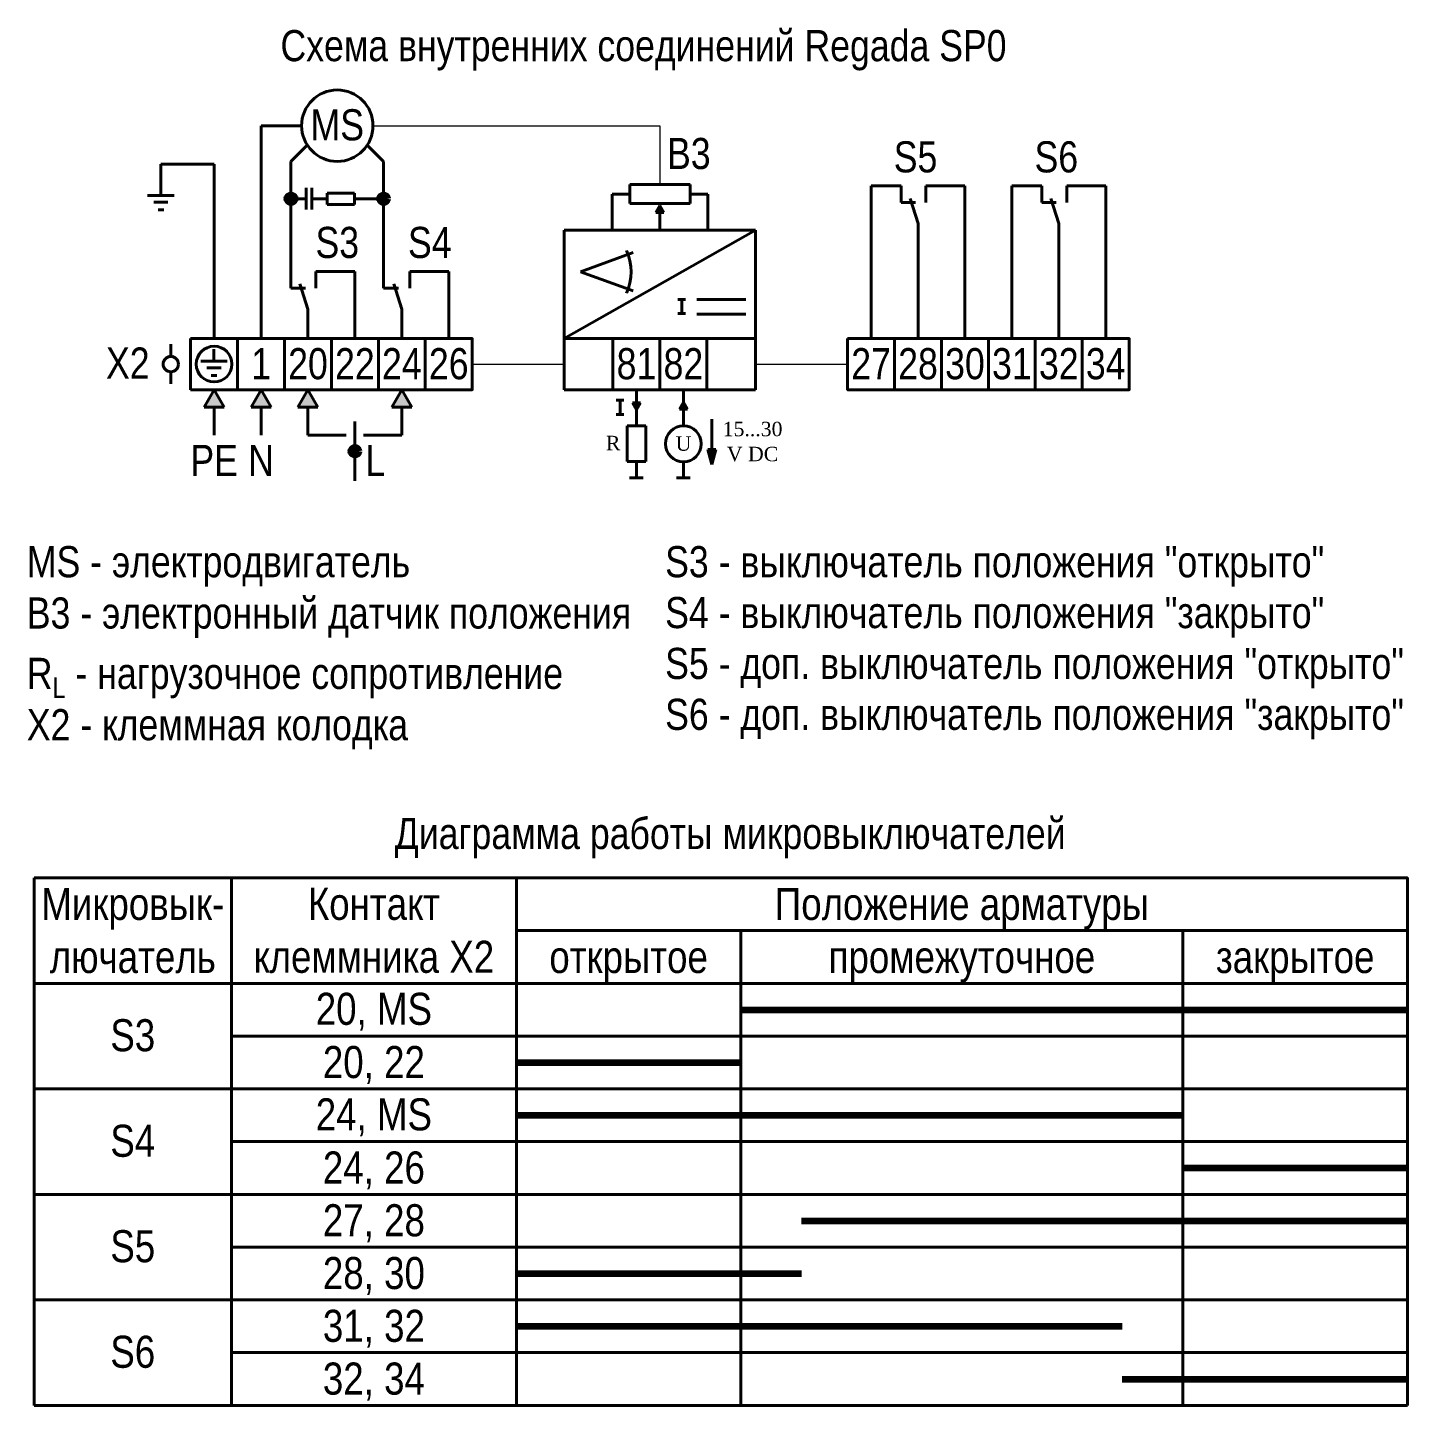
# Model space of a CAD drawing. Header units: millimetres. Extents: x 20 to 403, y -258 to -5.
# Drawn here: x 230.5 to 402.8, y -177.9 to -5.8 of the extents above; entities that cross this region are included whole.
import ezdxf

# ---------------------------------------------------------------- set-up
doc = ezdxf.new("R2010")
doc.units = ezdxf.units.MM
doc.header["$MEASUREMENT"] = 0
doc.linetypes.add('1_1', pattern=[2000, 1000, -1000])
doc.layers.add('id_static_ai', color=7, linetype='Continuous')
doc.layers.add('info', color=7, linetype='Continuous')
doc.styles.add('СГЕНЕРИР_СТИЛЬ_1', font='')
doc.styles.add('СГЕНЕРИР_СТИЛЬ_2', font='')
doc.styles.get('СГЕНЕРИР_СТИЛЬ_1').set_extended_font_data('Arial Narrow')
doc.styles.get('СГЕНЕРИР_СТИЛЬ_2').set_extended_font_data('Times New Roman')

msp = doc.modelspace()

# ---------------------------------------------------------------- hatches: boundary and pattern name
at = {"layer": 'info', "linetype": 'Continuous', "lineweight": 0, "true_color": 0x000000}
for points in [[(262.93, -27.21), (262.96, -27.4), (263.07, -27.56), (263.23, -27.67), (263.43, -27.71), (263.62, -27.67), (263.78, -27.56), (263.89, -27.4), (263.93, -27.21), (263.89, -27.02), (263.78, -26.86), (263.62, -26.75), (263.43, -26.71), (263.23, -26.75), (263.07, -26.86), (262.96, -27.02)], [(274.49, -27.21), (274.53, -27.4), (274.63, -27.56), (274.8, -27.67), (274.99, -27.71), (275.18, -27.67), (275.34, -27.56), (275.45, -27.4), (275.49, -27.21), (275.45, -27.02), (275.34, -26.86), (275.18, -26.75), (274.99, -26.71), (274.8, -26.75), (274.63, -26.86), (274.53, -27.02)], [(309.5, -28.06), (309, -28.92), (310, -28.92)], [(253.83, -51.07), (252.58, -53.23), (255.08, -53.23)], [(259.69, -51.07), (258.44, -53.23), (260.94, -53.23)], [(265.55, -51.07), (264.3, -53.23), (266.8, -53.23)], [(277.27, -51.07), (276.02, -53.23), (278.52, -53.23)], [(306.57, -53.58), (307.07, -52.72), (306.07, -52.72)], [(312.43, -52.64), (311.93, -53.5), (312.93, -53.5)], [(270.91, -58.75), (270.95, -58.95), (271.06, -59.11), (271.22, -59.22), (271.41, -59.25), (271.6, -59.22), (271.77, -59.11), (271.88, -58.95), (271.91, -58.75), (271.88, -58.56), (271.77, -58.4), (271.6, -58.29), (271.41, -58.25), (271.22, -58.29), (271.06, -58.4), (270.95, -58.56)], [(315.97, -60.41), (316.47, -58.54), (315.47, -58.54)]]:
    msp.add_hatch(color=18, dxfattribs=at).paths.add_polyline_path(points)

# ---------------------------------------------------------------- linework, layer by layer
at = {"layer": 'id_static_ai', "color": 7, "linetype": 'Continuous', "lineweight": 40, "ltscale": 100}
for p, q in [((311.74, -39.78), (312.71, -39.78)), ((312.23, -39.78), (312.23, -41.55)), ((311.74, -41.55), (312.71, -41.55)), ((304.04, -52.37), (305, -52.37)), ((304.52, -52.37), (304.52, -54.14)), ((304.04, -54.14), (305, -54.14))]:
    msp.add_line(p, q, dxfattribs=at)
at = {"layer": 'info', "color": 7, "linetype": 'Continuous', "lineweight": 40, "ltscale": 100}
for p, q in [((259.69, -44.67), (259.69, -18.09)), ((259.69, -18.09), (264.75, -18.09)), ((265.46, -20.51), (263.43, -22.55)), ((272.95, -20.51), (274.99, -22.55)), ((253.83, -22.9), (247.19, -22.9)), ((247.19, -22.9), (247.19, -25.34)), ((253.83, -44.67), (253.83, -22.9)), ((263.43, -22.55), (263.43, -38.38)), ((274.99, -22.55), (274.99, -38.38)), ((247.19, -26.81), (247.19, -25.34)), ((313.26, -25.45), (305.74, -25.45)), ((305.74, -25.45), (305.74, -27.82)), ((313.26, -27.82), (313.26, -25.45)), ((335.87, -44.67), (335.87, -25.61)), ((335.87, -25.61), (339.61, -25.61)), ((339.61, -25.61), (339.61, -27.69)), ((342.72, -27.69), (342.72, -25.61)), ((342.72, -25.61), (347.59, -25.61)), ((347.59, -44.67), (347.59, -25.61)), ((353.45, -44.67), (353.45, -25.61)), ((353.45, -25.61), (357.18, -25.61)), ((357.18, -25.61), (357.18, -27.69)), ((360.3, -27.69), (360.3, -25.61)), ((360.3, -25.61), (365.17, -25.61)), ((365.17, -44.67), (365.17, -25.61)), ((245.53, -26.81), (248.84, -26.81)), ((263.93, -27.21), (265.33, -27.21)), ((265.33, -25.85), (265.33, -28.57)), ((266.05, -25.85), (266.05, -28.57)), ((266.05, -27.21), (267.96, -27.21)), ((267.96, -26.5), (271.35, -26.5)), ((267.96, -27.92), (267.96, -26.5)), ((271.35, -26.5), (271.35, -27.92)), ((271.35, -27.21), (274.49, -27.21)), ((305.74, -26.63), (303.53, -26.63)), ((303.53, -31.15), (303.53, -26.63)), ((315.47, -26.63), (313.26, -26.63)), ((315.47, -31.15), (315.47, -26.63)), ((341.73, -30.31), (340.73, -27.17)), ((359.31, -30.31), (358.31, -27.17)), ((246.31, -27.66), (247.19, -27.66)), ((246.83, -28.61), (247.19, -28.61)), ((247.19, -27.66), (248.07, -27.66)), ((247.19, -28.61), (247.55, -28.61)), ((271.35, -27.92), (267.96, -27.92)), ((305.74, -27.82), (313.26, -27.82)), ((309.5, -28.06), (309, -28.92)), ((310, -28.92), (309, -28.92)), ((309.5, -28.06), (310, -28.92)), ((309.5, -31.15), (309.5, -28.92)), ((339.61, -27.69), (341.41, -27.69)), ((357.18, -27.69), (358.99, -27.69)), ((341.73, -44.67), (341.73, -30.31)), ((359.31, -44.67), (359.31, -30.31)), ((321.45, -31.15), (297.56, -31.15)), ((297.56, -31.15), (297.56, -44.67)), ((297.56, -44.67), (321.45, -31.15)), ((321.45, -44.67), (321.45, -31.15)), ((299.57, -36.34), (306.15, -33.94)), ((265.55, -41), (264.55, -37.86)), ((266.54, -38.38), (266.54, -36.3)), ((266.54, -36.3), (271.41, -36.3)), ((271.41, -44.67), (271.41, -36.3)), ((277.27, -41), (276.27, -37.86)), ((278.26, -38.38), (278.26, -36.3)), ((278.26, -36.3), (283.13, -36.3)), ((283.13, -44.67), (283.13, -36.3)), ((299.57, -36.34), (306.15, -38.73)), ((263.43, -38.38), (265.23, -38.38)), ((274.99, -38.38), (276.87, -38.38)), ((265.55, -44.67), (265.55, -41)), ((277.27, -44.67), (277.27, -41)), ((314.09, -39.8), (320.23, -39.8)), ((250.9, -44.67), (286.06, -44.67)), ((250.9, -51.07), (250.9, -44.67)), ((286.06, -44.67), (286.06, -51.07)), ((297.56, -44.67), (321.45, -44.67)), ((297.56, -44.67), (321.45, -44.67)), ((297.56, -51.07), (297.56, -44.67)), ((321.45, -44.67), (321.45, -51.07)), ((248.42, -46.91), (248.42, -45.39)), ((253.81, -47.49), (253.81, -46.02)), ((252.15, -47.49), (255.46, -47.49)), ((248.42, -50.35), (248.42, -48.82)), ((252.93, -48.34), (253.81, -48.34)), ((253.44, -49.29), (253.81, -49.29)), ((253.81, -48.34), (254.69, -48.34)), ((253.81, -49.29), (254.17, -49.29)), ((286.06, -51.07), (250.9, -51.07)), ((253.83, -51.07), (252.58, -53.23)), ((253.83, -51.07), (255.08, -53.23)), ((259.69, -51.07), (258.44, -53.23)), ((259.69, -51.07), (260.94, -53.23)), ((265.55, -51.07), (264.3, -53.23)), ((265.55, -51.07), (266.8, -53.23)), ((277.27, -51.07), (276.02, -53.23)), ((277.27, -51.07), (278.52, -53.23)), ((321.45, -51.07), (297.56, -51.07)), ((306.57, -51.07), (306.57, -52.72)), ((312.43, -51.07), (312.43, -52.64)), ((255.08, -53.23), (252.58, -53.23)), ((253.83, -53.23), (253.83, -56.74)), ((260.94, -53.23), (258.44, -53.23)), ((259.69, -53.23), (259.69, -56.74)), ((266.8, -53.23), (264.3, -53.23)), ((265.55, -53.23), (265.55, -56.74)), ((278.52, -53.23), (276.02, -53.23)), ((277.27, -53.23), (277.27, -56.74)), ((306.57, -53.58), (306.07, -52.72)), ((306.07, -52.72), (307.07, -52.72)), ((306.57, -53.58), (307.07, -52.72)), ((312.43, -52.64), (311.93, -53.5)), ((312.43, -52.64), (312.93, -53.5)), ((271.41, -55.05), (271.41, -58.25)), ((306.57, -53.58), (306.57, -55.58)), ((312.93, -53.5), (311.93, -53.5)), ((312.43, -53.5), (312.43, -55.58)), ((315.97, -54.74), (315.97, -58.54)), ((265.55, -56.74), (270.33, -56.74)), ((272.5, -56.74), (277.27, -56.74)), ((307.75, -55.58), (305.39, -55.58)), ((305.39, -55.58), (305.39, -60.05)), ((307.75, -60.05), (307.75, -55.58)), ((315.97, -60.41), (315.47, -58.54)), ((315.47, -58.54), (316.47, -58.54)), ((315.97, -60.41), (316.47, -58.54)), ((271.41, -58.75), (271.41, -62.46)), ((305.39, -60.05), (307.75, -60.05)), ((306.57, -60.05), (306.57, -62.05)), ((312.43, -60.05), (312.43, -62.05)), ((305.72, -62.05), (307.42, -62.05)), ((311.58, -62.05), (313.28, -62.05)), ((231.37, -112.03), (402.84, -112.03)), ((231.37, -177.91), (231.37, -112.03)), ((402.84, -112.03), (402.84, -177.91)), ((231.37, -138.38), (231.37, -125.2)), ((231.37, -125.2), (255.98, -125.2)), ((255.98, -125.2), (255.98, -138.38)), ((319.6, -125.2), (291.58, -125.2)), ((291.58, -125.2), (291.58, -131.79)), ((319.6, -131.79), (319.6, -125.2)), ((374.82, -125.2), (319.6, -125.2)), ((319.6, -125.2), (319.6, -131.79)), ((374.82, -131.79), (374.82, -125.2)), ((402.84, -125.2), (374.82, -125.2)), ((374.82, -125.2), (374.82, -131.79)), ((402.84, -131.79), (402.84, -125.2)), ((291.58, -131.79), (319.6, -131.79)), ((319.6, -131.79), (291.58, -131.79)), ((291.58, -131.79), (291.58, -138.38)), ((319.6, -131.79), (374.82, -131.79)), ((319.6, -138.38), (319.6, -131.79)), ((374.82, -131.79), (319.6, -131.79)), ((319.6, -131.79), (319.6, -138.38)), ((374.82, -131.79), (402.84, -131.79)), ((374.82, -138.38), (374.82, -131.79)), ((402.84, -131.79), (374.82, -131.79)), ((374.82, -131.79), (374.82, -138.38)), ((402.84, -138.38), (402.84, -131.79)), ((255.98, -138.38), (231.37, -138.38)), ((231.37, -151.56), (231.37, -138.38)), ((231.37, -138.38), (255.98, -138.38)), ((255.98, -138.38), (255.98, -151.56)), ((291.58, -138.38), (319.6, -138.38)), ((319.6, -138.38), (291.58, -138.38)), ((291.58, -138.38), (291.58, -144.97)), ((319.6, -138.38), (374.82, -138.38)), ((319.6, -144.97), (319.6, -138.38)), ((374.82, -138.38), (319.6, -138.38)), ((319.6, -138.38), (319.6, -144.97)), ((374.82, -138.38), (402.84, -138.38)), ((374.82, -144.97), (374.82, -138.38)), ((402.84, -138.38), (374.82, -138.38)), ((374.82, -138.38), (374.82, -144.97)), ((402.84, -144.97), (402.84, -138.38)), ((291.58, -144.97), (319.6, -144.97)), ((319.6, -144.97), (291.58, -144.97)), ((291.58, -144.97), (291.58, -151.56)), ((319.6, -144.97), (374.82, -144.97)), ((319.6, -151.56), (319.6, -144.97)), ((374.82, -144.97), (319.6, -144.97)), ((319.6, -144.97), (319.6, -151.56)), ((374.82, -144.97), (402.84, -144.97)), ((374.82, -151.56), (374.82, -144.97)), ((402.84, -144.97), (374.82, -144.97)), ((374.82, -144.97), (374.82, -151.56)), ((402.84, -151.56), (402.84, -144.97)), ((255.98, -151.56), (231.37, -151.56)), ((231.37, -164.73), (231.37, -151.56)), ((231.37, -151.56), (255.98, -151.56)), ((255.98, -151.56), (255.98, -164.73)), ((291.58, -151.56), (319.6, -151.56)), ((319.6, -151.56), (291.58, -151.56)), ((291.58, -151.56), (291.58, -158.15)), ((319.6, -151.56), (374.82, -151.56)), ((319.6, -158.15), (319.6, -151.56)), ((374.82, -151.56), (319.6, -151.56)), ((319.6, -151.56), (319.6, -158.15)), ((374.82, -151.56), (402.84, -151.56)), ((374.82, -158.15), (374.82, -151.56)), ((402.84, -151.56), (374.82, -151.56)), ((374.82, -151.56), (374.82, -158.15)), ((402.84, -158.15), (402.84, -151.56)), ((291.58, -158.15), (319.6, -158.15)), ((319.6, -158.15), (291.58, -158.15)), ((291.58, -158.15), (291.58, -164.73)), ((319.6, -158.15), (374.82, -158.15)), ((319.6, -164.73), (319.6, -158.15)), ((374.82, -158.15), (319.6, -158.15)), ((319.6, -158.15), (319.6, -164.73)), ((374.82, -158.15), (402.84, -158.15)), ((374.82, -164.73), (374.82, -158.15)), ((402.84, -158.15), (374.82, -158.15)), ((374.82, -158.15), (374.82, -164.73)), ((402.84, -164.73), (402.84, -158.15)), ((255.98, -164.73), (231.37, -164.73)), ((231.37, -177.91), (231.37, -164.73)), ((231.37, -164.73), (255.98, -164.73)), ((255.98, -164.73), (255.98, -177.91)), ((291.58, -164.73), (319.6, -164.73)), ((319.6, -164.73), (291.58, -164.73)), ((291.58, -164.73), (291.58, -171.32)), ((319.6, -164.73), (374.82, -164.73)), ((319.6, -171.32), (319.6, -164.73)), ((374.82, -164.73), (319.6, -164.73)), ((319.6, -164.73), (319.6, -171.32)), ((374.82, -164.73), (402.84, -164.73)), ((374.82, -171.32), (374.82, -164.73)), ((402.84, -164.73), (374.82, -164.73)), ((374.82, -164.73), (374.82, -171.32)), ((402.84, -171.32), (402.84, -164.73)), ((291.58, -171.32), (319.6, -171.32)), ((319.6, -171.32), (291.58, -171.32)), ((291.58, -171.32), (291.58, -177.91)), ((319.6, -171.32), (374.82, -171.32)), ((319.6, -177.91), (319.6, -171.32)), ((374.82, -171.32), (319.6, -171.32)), ((319.6, -171.32), (319.6, -177.91)), ((374.82, -171.32), (402.84, -171.32)), ((374.82, -177.91), (374.82, -171.32)), ((402.84, -171.32), (374.82, -171.32)), ((374.82, -171.32), (374.82, -177.91)), ((402.84, -177.91), (402.84, -171.32)), ((402.84, -177.91), (231.37, -177.91)), ((255.98, -177.91), (231.37, -177.91)), ((291.58, -177.91), (319.6, -177.91)), ((319.6, -177.91), (374.82, -177.91)), ((374.82, -177.91), (402.84, -177.91))]:
    msp.add_line(p, q, dxfattribs=at)
at = {"layer": 'info', "color": 7, "linetype": '1_1', "lineweight": 15, "ltscale": 100}
for p, q in [((273.67, -18.09), (309.5, -18.09)), ((309.5, -18.09), (309.5, -25.45)), ((286.06, -47.87), (297.56, -47.87)), ((321.45, -47.87), (332.94, -47.87))]:
    msp.add_line(p, q, dxfattribs=at)
at = {"layer": 'info', "color": 7, "linetype": '1_1', "lineweight": 40, "ltscale": 100}
msp.add_line((314.09, -41.64), (320.23, -41.64), dxfattribs=at)
at = {"layer": 'info', "color": 7, "linetype": 'Continuous', "lineweight": 140, "ltscale": 100}
for p, q in [((319.6, -128.5), (402.84, -128.5)), ((291.58, -135.09), (319.6, -135.09)), ((291.58, -141.68), (374.82, -141.68)), ((374.82, -148.26), (402.84, -148.26)), ((327.2, -154.85), (402.84, -154.85)), ((291.58, -161.44), (327.2, -161.44)), ((291.58, -168.03), (367.22, -168.03)), ((367.22, -174.62), (402.84, -174.62))]:
    msp.add_line(p, q, dxfattribs=at)
at = {"layer": 'info', "color": 7, "linetype": 'Continuous', "lineweight": 40, "flags": 128}
for points in [[(256.76, -44.67), (262.62, -44.67), (262.62, -51.07), (256.76, -51.07)], [(262.62, -44.67), (268.48, -44.67), (268.48, -51.07), (262.62, -51.07)], [(268.48, -44.67), (274.34, -44.67), (274.34, -51.07), (268.48, -51.07)], [(274.34, -44.67), (280.2, -44.67), (280.2, -51.07), (274.34, -51.07)], [(280.2, -44.67), (286.06, -44.67), (286.06, -51.07), (280.2, -51.07)], [(303.64, -44.67), (309.5, -44.67), (309.5, -51.07), (303.64, -51.07)], [(309.5, -44.67), (315.36, -44.67), (315.36, -51.07), (309.5, -51.07)], [(332.94, -44.67), (338.8, -44.67), (338.8, -51.07), (332.94, -51.07)], [(338.8, -44.67), (344.66, -44.67), (344.66, -51.07), (338.8, -51.07)], [(344.66, -44.67), (350.52, -44.67), (350.52, -51.07), (344.66, -51.07)], [(350.52, -44.67), (356.38, -44.67), (356.38, -51.07), (350.52, -51.07)], [(356.38, -44.67), (362.24, -44.67), (362.24, -51.07), (356.38, -51.07)], [(362.24, -44.67), (368.1, -44.67), (368.1, -51.07), (362.24, -51.07)], [(231.37, -112.03), (255.98, -112.03), (255.98, -125.2), (231.37, -125.2)], [(255.98, -112.03), (291.58, -112.03), (291.58, -125.2), (255.98, -125.2)], [(291.58, -112.03), (402.84, -112.03), (402.84, -118.62), (291.58, -118.62)], [(291.58, -118.62), (319.6, -118.62), (319.6, -125.2), (291.58, -125.2)], [(319.6, -118.62), (374.82, -118.62), (374.82, -125.2), (319.6, -125.2)], [(374.82, -118.62), (402.84, -118.62), (402.84, -125.2), (374.82, -125.2)], [(255.98, -125.2), (291.58, -125.2), (291.58, -131.79), (255.98, -131.79)], [(255.98, -131.79), (291.58, -131.79), (291.58, -138.38), (255.98, -138.38)], [(255.98, -138.38), (291.58, -138.38), (291.58, -144.97), (255.98, -144.97)], [(255.98, -144.97), (291.58, -144.97), (291.58, -151.56), (255.98, -151.56)], [(255.98, -151.56), (291.58, -151.56), (291.58, -158.15), (255.98, -158.15)], [(255.98, -158.15), (291.58, -158.15), (291.58, -164.73), (255.98, -164.73)], [(255.98, -164.73), (291.58, -164.73), (291.58, -171.32), (255.98, -171.32)], [(255.98, -171.32), (291.58, -171.32), (291.58, -177.91), (255.98, -177.91)]]:
    msp.add_lwpolyline(points, close=True, dxfattribs=at)
at = {"layer": 'info', "color": 7, "linetype": 'Continuous', "lineweight": 40, "ltscale": 100}
for centre, radius in [((269.21, -18.09), 4.46), ((253.83, -47.87), 2.23), ((248.42, -47.87), 0.956), ((312.43, -57.82), 2.24)]:
    msp.add_circle(centre, radius, dxfattribs=at)
at = {"layer": 'info', "color": 7, "linetype": 'Continuous', "lineweight": 140, "ltscale": 100}
for centre in [(263.43, -27.21), (274.99, -27.21), (271.41, -58.75)]:
    msp.add_circle(centre, 0.5, dxfattribs=at)
at = {"layer": 'info', "color": 7, "linetype": 'Continuous', "lineweight": 40, "ltscale": 100}
msp.add_arc((299.57, -36.34), 6.33, 335, 25, dxfattribs=at)

# ---------------------------------------------------------------- texts
at = {"layer": 'info', "color": 7, "linetype": 'Continuous', "lineweight": 15, "attachment_point": 2}
for s, insert, char_height, style in [('\\A1;{\\pqc;\\fArial Narrow|b0|i0|c204|p34;Схема внутренних соединений \\fArial Narrow|b0|i0|c204|p34;Regada SP0}', (307.45, -6.15), 3.88481, 'СГЕНЕРИР_СТИЛЬ_1'), ('\\A1;{\\pqc;\\fArial Narrow|b0|i0|c204|p34;M\\fArial Narrow|b0|i0|c204|p34;S}', (269.21, -16.04), 3.8848, 'СГЕНЕРИР_СТИЛЬ_1'), ('\\A1;{\\pqc;\\fArial Narrow|b0|i0|c204|p34;B3}', (313.11, -19.62), 3.8848, 'СГЕНЕРИР_СТИЛЬ_1'), ('\\A1;{\\pqc;\\fArial Narrow|b0|i0|c204|p34;S\\fArial Narrow|b0|i0|c204|p34;5}', (341.42, -20.04), 3.8848, 'СГЕНЕРИР_СТИЛЬ_1'), ('\\A1;{\\pqc;\\fArial Narrow|b0|i0|c204|p34;S\\fArial Narrow|b0|i0|c204|p34;6}', (359, -20.04), 3.8848, 'СГЕНЕРИР_СТИЛЬ_1'), ('\\A1;{\\pqc;\\fArial Narrow|b0|i0|c204|p34;S3}', (269.21, -30.73), 3.8848, 'СГЕНЕРИР_СТИЛЬ_1'), ('\\A1;{\\pqc;\\fArial Narrow|b0|i0|c204|p34;S4}', (280.76, -30.73), 3.8848, 'СГЕНЕРИР_СТИЛЬ_1'), ('\\A1;{\\pqc;\\fArial Narrow|b0|i0|c204|p34;X2}', (243.05, -45.79), 3.8848, 'СГЕНЕРИР_СТИЛЬ_1'), ('\\A1;{\\pqc;\\fArial Narrow|b0|i0|c204|p34;1}', (259.69, -45.87), 3.8848, 'СГЕНЕРИР_СТИЛЬ_1'), ('\\A1;{\\pqc;\\fArial Narrow|b0|i0|c204|p34;2\\fArial Narrow|b0|i0|c204|p34;0}', (265.55, -45.87), 3.8848, 'СГЕНЕРИР_СТИЛЬ_1'), ('\\A1;{\\pqc;\\fArial Narrow|b0|i0|c204|p34;22}', (271.41, -45.87), 3.8848, 'СГЕНЕРИР_СТИЛЬ_1'), ('\\A1;{\\pqc;\\fArial Narrow|b0|i0|c204|p34;2\\fArial Narrow|b0|i0|c204|p34;4}', (277.27, -45.87), 3.8848, 'СГЕНЕРИР_СТИЛЬ_1'), ('\\A1;{\\pqc;\\fArial Narrow|b0|i0|c204|p34;26}', (283.13, -45.87), 3.8848, 'СГЕНЕРИР_СТИЛЬ_1'), ('\\A1;{\\pqc;\\fArial Narrow|b0|i0|c204|p34;81}', (306.57, -45.87), 3.8848, 'СГЕНЕРИР_СТИЛЬ_1'), ('\\A1;{\\pqc;\\fArial Narrow|b0|i0|c204|p34;82}', (312.43, -45.87), 3.8848, 'СГЕНЕРИР_СТИЛЬ_1'), ('\\A1;{\\pqc;\\fArial Narrow|b0|i0|c204|p34;27}', (335.87, -45.87), 3.8848, 'СГЕНЕРИР_СТИЛЬ_1'), ('\\A1;{\\pqc;\\fArial Narrow|b0|i0|c204|p34;28}', (341.73, -45.87), 3.8848, 'СГЕНЕРИР_СТИЛЬ_1'), ('\\A1;{\\pqc;\\fArial Narrow|b0|i0|c204|p34;30}', (347.59, -45.87), 3.8848, 'СГЕНЕРИР_СТИЛЬ_1'), ('\\A1;{\\pqc;\\fArial Narrow|b0|i0|c204|p34;31}', (353.45, -45.87), 3.8848, 'СГЕНЕРИР_СТИЛЬ_1'), ('\\A1;{\\pqc;\\fArial Narrow|b0|i0|c204|p34;32}', (359.31, -45.87), 3.8848, 'СГЕНЕРИР_СТИЛЬ_1'), ('\\A1;{\\pqc;\\fArial Narrow|b0|i0|c204|p34;34}', (365.17, -45.87), 3.8848, 'СГЕНЕРИР_СТИЛЬ_1'), ('\\A1;{\\pqc;\\fTimes New Roman|b0|i0|c204|p22;R}', (303.66, -56.82), 1.8, 'СГЕНЕРИР_СТИЛЬ_2'), ('\\A1;{\\pqc;\\fArial Narrow|b0|i0|c204|p34;PE}', (253.83, -57.95), 3.8848, 'СГЕНЕРИР_СТИЛЬ_1'), ('\\A1;{\\pqc;\\fArial Narrow|b0|i0|c204|p34;N}', (259.69, -57.95), 3.8848, 'СГЕНЕРИР_СТИЛЬ_1'), ('\\A1;{\\pqc;\\fArial Narrow|b0|i0|c204|p34;L}', (273.97, -57.95), 3.8848, 'СГЕНЕРИР_СТИЛЬ_1'), ('\\A1;{\\pqc;\\fTimes New Roman|b0|i0|c204|p22;U}', (312.44, -56.89), 1.8, 'СГЕНЕРИР_СТИЛЬ_2'), ('\\A1;{\\pqc;\\fArial Narrow|b0|i0|c204|p34;Диаграмма работы микровыключателей}', (318.27, -104.54), 3.8848, 'СГЕНЕРИР_СТИЛЬ_1'), ('\\A1;{\\pqc;\\fArial Narrow|b0|i0|c204|p34;Положение арматуры}', (347.21, -113.28), 4, 'СГЕНЕРИР_СТИЛЬ_1'), ('\\A1;{\\pqc;\\fArial Narrow|b0|i0|c204|p34;открытое}', (305.59, -119.91), 4, 'СГЕНЕРИР_СТИЛЬ_1'), ('\\A1;{\\pqc;\\fArial Narrow|b0|i0|c204|p34;промежуточное}', (347.21, -119.91), 4, 'СГЕНЕРИР_СТИЛЬ_1'), ('\\A1;{\\pqc;\\fArial Narrow|b0|i0|c204|p34;закрытое}', (388.83, -119.91), 4, 'СГЕНЕРИР_СТИЛЬ_1'), ('\\A1;{\\pqc;\\fArial Narrow|b0|i0|c204|p34;20, MS}', (273.78, -126.38), 4, 'СГЕНЕРИР_СТИЛЬ_1'), ('\\A1;{\\pqc;\\fArial Narrow|b0|i0|c204|p34;S\\fArial Narrow|b0|i0|c204|p34;3}', (243.67, -129.68), 4, 'СГЕНЕРИР_СТИЛЬ_1'), ('\\A1;{\\pqc;\\fArial Narrow|b0|i0|c204|p34;20, 22}', (273.78, -133.03), 4, 'СГЕНЕРИР_СТИЛЬ_1'), ('\\A1;{\\pqc;\\fArial Narrow|b0|i0|c204|p34;24, MS}', (273.78, -139.56), 4, 'СГЕНЕРИР_СТИЛЬ_1'), ('\\A1;{\\pqc;\\fArial Narrow|b0|i0|c204|p34;S\\fArial Narrow|b0|i0|c204|p34;4}', (243.67, -142.86), 4, 'СГЕНЕРИР_СТИЛЬ_1'), ('\\A1;{\\pqc;\\fArial Narrow|b0|i0|c204|p34;24, 26}', (273.78, -146.2), 4, 'СГЕНЕРИР_СТИЛЬ_1'), ('\\A1;{\\pqc;\\fArial Narrow|b0|i0|c204|p34;27, 28}', (273.78, -152.79), 4, 'СГЕНЕРИР_СТИЛЬ_1'), ('\\A1;{\\pqc;\\fArial Narrow|b0|i0|c204|p34;S\\fArial Narrow|b0|i0|c204|p34;5}', (243.67, -156.03), 4, 'СГЕНЕРИР_СТИЛЬ_1'), ('\\A1;{\\pqc;\\fArial Narrow|b0|i0|c204|p34;28, 30}', (273.78, -159.38), 4, 'СГЕНЕРИР_СТИЛЬ_1'), ('\\A1;{\\pqc;\\fArial Narrow|b0|i0|c204|p34;31, 32}', (273.78, -165.97), 4, 'СГЕНЕРИР_СТИЛЬ_1'), ('\\A1;{\\pqc;\\fArial Narrow|b0|i0|c204|p34;S\\fArial Narrow|b0|i0|c204|p34;6}', (243.67, -169.21), 4, 'СГЕНЕРИР_СТИЛЬ_1'), ('\\A1;{\\pqc;\\fArial Narrow|b0|i0|c204|p34;32, 34}', (273.78, -172.56), 4, 'СГЕНЕРИР_СТИЛЬ_1')]:
    msp.add_mtext(s, dxfattribs=dict(at, insert=insert, char_height=char_height, style=style))
at = {"layer": 'info', "color": 7, "linetype": 'Continuous', "lineweight": 15}
for s, insert, char_height, attachment_point, line_spacing_factor, style in [('\\A1;{\\pqc;\\fTimes New Roman|b0|i0|c204|p22;15...30\\P\\pqc;\\fTimes New Roman|b0|i0|c204|p22;V DC}', (321.07, -55.07), 1.8, 2, 1.040287, 'СГЕНЕРИР_СТИЛЬ_2'), ('\\A1;{\\pql;\\fArial Narrow|b0|i0|c204|p34;МS - электродвигатель\\P\\pql;\\fArial Narrow|b0|i0|c204|p34;B3 - электронный датчик положения\\P\\pql;\\fArial Narrow|b0|i0|c204|p34;R\\fArial Narrow|b0|i0|c204|p34;\\A1{\\H.66x;\\S ^ L;}\\fArial Narrow|b0|i0|c204|p34; - нагрузочное сопротивление\\P\\pql;\\fArial Narrow|b0|i0|c204|p34;X2 - клеммная колодка}', (230.44, -70.6), 3.88481, 1, 0.989377, 'СГЕНЕРИР_СТИЛЬ_1'), ('\\A1;{\\pql;\\fArial Narrow|b0|i0|c204|p34;S3 - выключатель положения "открыто"\\P\\pql;\\fArial Narrow|b0|i0|c204|p34;S4 - выключатель положения "закрыто"\\P\\pql;\\fArial Narrow|b0|i0|c204|p34;S5 - до\\fArial Narrow|b0|i0|c204|p34;п.\\fArial Narrow|b0|i0|c204|p34; выключатель положения "открыто"\\P\\pql;\\fArial Narrow|b0|i0|c204|p34;S6 - до\\fArial Narrow|b0|i0|c204|p34;п.\\fArial Narrow|b0|i0|c204|p34; выключатель положения "закрыто"}', (310.15, -70.6), 3.88481, 1, 0.981046, 'СГЕНЕРИР_СТИЛЬ_1'), ('\\A1;{\\pqc;\\fArial Narrow|b0|i0|c204|p34;Микровык\\fArial Narrow|b0|i0|c204|p34;-\\P\\pqc;\\fArial Narrow|b0|i0|c204|p34;лючатель}', (243.67, -113.28), 4, 2, 0.994649, 'СГЕНЕРИР_СТИЛЬ_1')]:
    msp.add_mtext(s, dxfattribs=dict(at, insert=insert, char_height=char_height, attachment_point=attachment_point, line_spacing_factor=line_spacing_factor, style=style))
at = {"layer": 'info', "color": 7, "linetype": 'Continuous', "lineweight": 15, "insert": (273.78, -113.27), "char_height": 4, "width": 35.5949, "attachment_point": 2, "line_spacing_factor": 0.992293, "style": 'СГЕНЕРИР_СТИЛЬ_1'}
msp.add_mtext('\\A1;{\\pqc;\\fArial Narrow|b0|i0|c204|p34;Контакт \\fArial Narrow|b0|i0|c204|p34;клеммника \\fArial Narrow|b0|i0|c204|p34;Х\\fArial Narrow|b0|i0|c204|p34;2}', dxfattribs=at)

doc.saveas('drawing.dxf')
